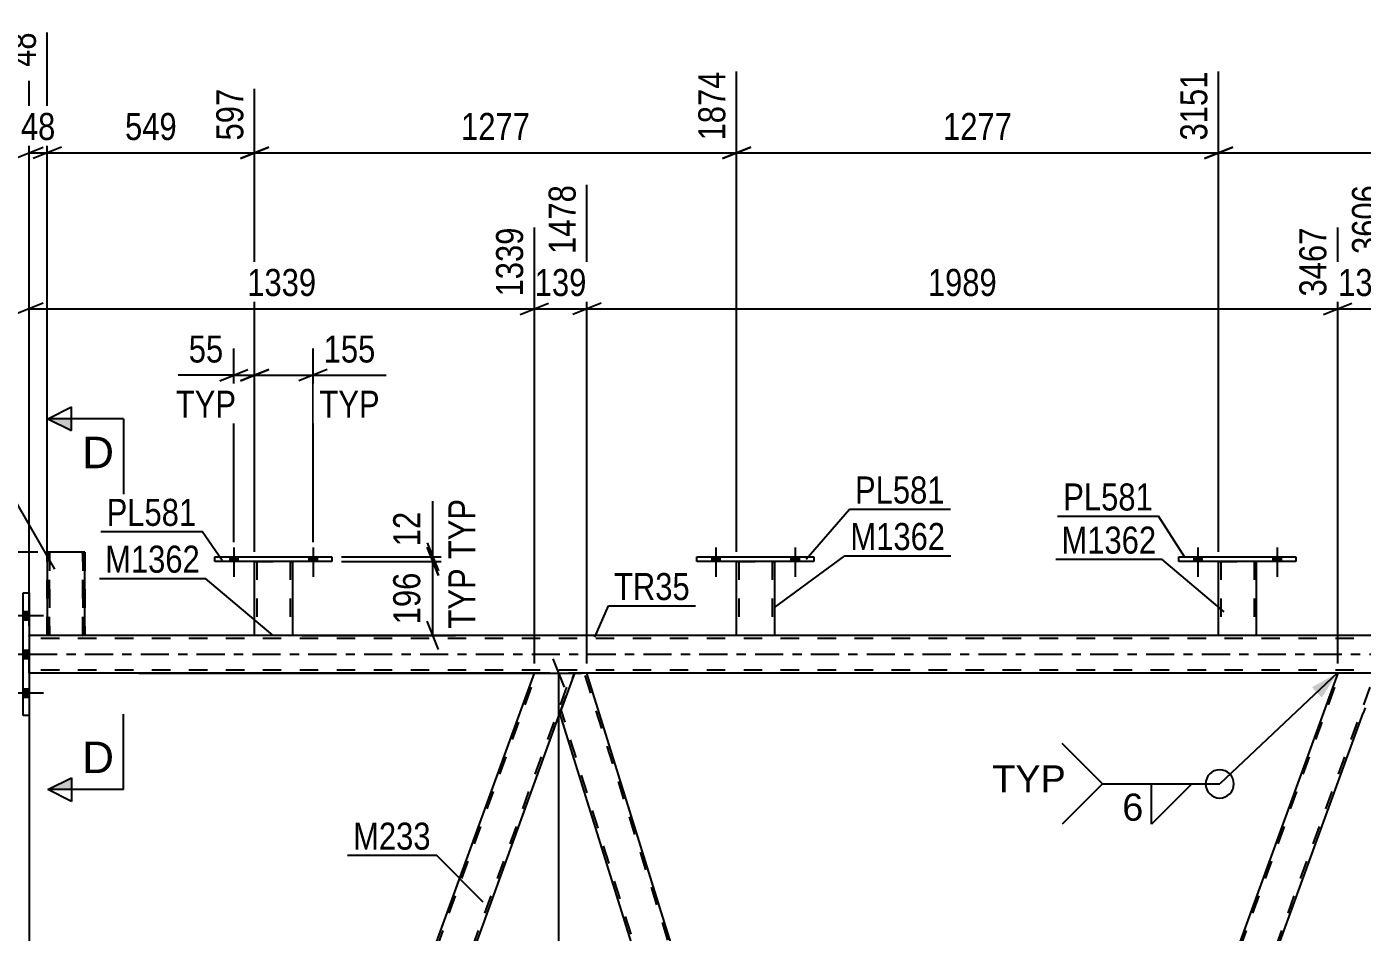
# Model space of a CAD drawing. Header units: millimetres. Extents: x 0 to 841, y 0 to 594.
# Drawn here: x 71.9 to 213.4, y 410.3 to 506.3 of the extents above; entities that cross this region are included whole.
import ezdxf

# ---------------------------------------------------------------- set-up
doc = ezdxf.new("R2010")
doc.units = ezdxf.units.MM
doc.linetypes.add('DXK_LINE_DOT2', pattern=[3.9198, 1.9599, -1.9599])
doc.linetypes.add('DXK_LINE_DOT3', pattern=[5.9187, 2.979, -0.9799, 0.9799, -0.9799])
doc.styles.add('Arial', font='ARIAL.TTF', dxfattribs={"height": 0.2})
doc.styles.add('Arial Narrow', font='ARIALN.TTF', dxfattribs={"height": 0.2})

# ---------------------------------------------------------------- blocks, each defined once
blk = doc.blocks.new('Part-247343161-27352 - 2635')
at = {"color": 2, "linetype": 'Continuous'}
for p, q in [((81.56, 316.59), (125.68, 437.81)), ((125.68, 437.81), (129.93, 437.81)), ((85.81, 316.59), (128.39, 433.56))]:
    blk.add_line(p, q, dxfattribs=at)
at = {"color": 7, "linetype": 'DXK_LINE_DOT2'}
for p, q in [((81.81, 316.59), (125.93, 437.81)), ((85.56, 316.59), (129.68, 437.81)), ((128.39, 433.56), (129.93, 437.81)), ((85.81, 316.59), (81.56, 316.59))]:
    blk.add_line(p, q, dxfattribs=at)
blk = doc.blocks.new('Part-247343161-27354 - 2635')
at = {"color": 2, "linetype": 'Continuous'}
for p, q in [((129.93, 437.81), (128.39, 433.56)), ((131.25, 437.81), (129.93, 437.81)), ((167.53, 321.41), (131.25, 437.81)), ((163.34, 321.41), (128.39, 433.56))]:
    blk.add_line(p, q, dxfattribs=at)
at = {"color": 7, "linetype": 'DXK_LINE_DOT2'}
for p, q in [((167.82, 319.68), (131, 437.81)), ((165.1, 316.59), (128.52, 433.93)), ((164.85, 316.59), (163.34, 321.41)), ((167.95, 320.06), (167.53, 321.41)), ((166.69, 316.59), (167.95, 320.06)), ((164.85, 316.59), (166.69, 316.59))]:
    blk.add_line(p, q, dxfattribs=at)
blk = doc.blocks.new('Part-247343161-27355 - 2635')
at = {"color": 7, "linetype": 'DXK_LINE_DOT2'}
for p, q in [((166.95, 316.59), (211.07, 437.81)), ((170.69, 316.59), (214.81, 437.81)), ((215.07, 437.81), (213.52, 433.56)), ((166.69, 316.59), (168.45, 321.41)), ((170.95, 316.59), (172.7, 321.41)), ((170.95, 316.59), (166.69, 316.59))]:
    blk.add_line(p, q, dxfattribs=at)
at = {"color": 2, "linetype": 'Continuous'}
for p, q in [((210.81, 437.81), (168.45, 321.41)), ((215.07, 437.81), (210.81, 437.81)), ((172.7, 321.41), (213.52, 433.56))]:
    blk.add_line(p, q, dxfattribs=at)
blk = doc.blocks.new('Bolt-247343161-27478 - 2635')
at = {"linetype": 'Continuous'}
for points in [[(72.13, 443.47), (72.13, 444.35), (71.49, 444.35), (71.49, 443.47)], [(72.13, 443.47), (72.13, 444.35), (71.49, 444.35), (71.49, 443.47)], [(72.13, 443.47), (72.13, 444.35), (71.49, 444.35), (71.49, 443.47)], [(72.13, 439.37), (72.13, 440.25), (71.49, 440.25), (71.49, 439.37)], [(72.13, 439.37), (72.13, 440.25), (71.49, 440.25), (71.49, 439.37)], [(72.13, 435.27), (72.13, 436.15), (71.49, 436.15), (71.49, 435.27)], [(72.13, 435.27), (72.13, 436.15), (71.49, 436.15), (71.49, 435.27)], [(72.13, 435.27), (72.13, 436.15), (71.49, 436.15), (71.49, 435.27)]]:
    blk.add_hatch(color=1, dxfattribs=at).paths.add_polyline_path(points)
at = {"color": 1, "linetype": 'Continuous'}
for p, q in [((70.33, 443.91), (73.65, 443.91)), ((70.33, 443.91), (73.65, 443.91)), ((70.33, 443.91), (73.65, 443.91)), ((71.49, 444.35), (72.13, 444.35)), ((71.49, 444.35), (72.13, 444.35)), ((71.49, 444.35), (72.13, 444.35)), ((71.49, 443.47), (72.13, 443.47)), ((71.49, 443.47), (72.13, 443.47)), ((71.49, 443.47), (72.13, 443.47)), ((71.49, 440.25), (72.13, 440.25)), ((71.49, 440.25), (72.13, 440.25)), ((70.33, 439.81), (73.65, 439.81)), ((70.33, 439.81), (73.65, 439.81)), ((71.49, 439.37), (72.13, 439.37)), ((71.49, 439.37), (72.13, 439.37)), ((71.49, 436.15), (72.13, 436.15)), ((71.49, 436.15), (72.13, 436.15)), ((71.49, 436.15), (72.13, 436.15)), ((70.33, 435.71), (73.65, 435.71)), ((70.33, 435.71), (73.65, 435.71)), ((70.33, 435.71), (73.65, 435.71)), ((71.49, 435.27), (72.13, 435.27)), ((71.49, 435.27), (72.13, 435.27)), ((71.49, 435.27), (72.13, 435.27))]:
    blk.add_line(p, q, dxfattribs=at)
blk = doc.blocks.new('Part-247343161-27372 - 2635')
at = {"color": 2, "linetype": 'Continuous'}
for p, q in [((71.49, 446.31), (72.13, 446.31)), ((71.49, 433.31), (71.49, 446.31)), ((72.13, 446.31), (72.13, 433.31)), ((72.13, 433.31), (71.49, 433.31))]:
    blk.add_line(p, q, dxfattribs=at)
blk = doc.blocks.new('Bolt-247343161-27508 - 2635')
at = {"linetype": 'Continuous'}
for points in [[(195.55, 449.65), (196.43, 449.65), (196.43, 450.13), (195.55, 450.13)], [(203.95, 449.65), (204.83, 449.65), (204.83, 450.13), (203.95, 450.13)]]:
    blk.add_hatch(color=1, dxfattribs=at).paths.add_polyline_path(points)
at = {"color": 1, "linetype": 'Continuous'}
for p, q in [((195.55, 450.13), (195.55, 449.65)), ((195.99, 451.13), (195.99, 448.01)), ((196.43, 450.13), (196.43, 449.65)), ((203.95, 450.13), (203.95, 449.65)), ((204.39, 451.13), (204.39, 448.01)), ((204.83, 450.13), (204.83, 449.65))]:
    blk.add_line(p, q, dxfattribs=at)
blk = doc.blocks.new('Bolt-247343161-27510 - 2635')
at = {"linetype": 'Continuous'}
for points in [[(144.47, 449.65), (145.35, 449.65), (145.35, 450.13), (144.47, 450.13)], [(152.87, 449.65), (153.75, 449.65), (153.75, 450.13), (152.87, 450.13)]]:
    blk.add_hatch(color=1, dxfattribs=at).paths.add_polyline_path(points)
at = {"color": 1, "linetype": 'Continuous'}
for p, q in [((144.47, 450.13), (144.47, 449.65)), ((144.91, 451.13), (144.91, 448.01)), ((145.35, 450.13), (145.35, 449.65)), ((152.87, 450.13), (152.87, 449.65)), ((153.31, 451.13), (153.31, 448.01)), ((153.75, 450.13), (153.75, 449.65))]:
    blk.add_line(p, q, dxfattribs=at)
blk = doc.blocks.new('Part-247343161-27461 - 2635')
at = {"color": 2, "linetype": 'Continuous'}
for p, q in [((198.19, 441.81), (198.19, 449.65)), ((202.19, 449.65), (202.19, 441.81)), ((202.15, 441.81), (198.19, 441.81)), ((202.19, 441.81), (202.15, 441.81))]:
    blk.add_line(p, q, dxfattribs=at)
at = {"color": 7, "linetype": 'DXK_LINE_DOT2'}
for p, q in [((198.19, 449.65), (202.19, 449.65)), ((198.19, 449.65), (198.19, 449.65)), ((198.19, 449.65), (198.19, 449.65)), ((198.43, 449.65), (198.43, 441.81)), ((201.95, 449.65), (201.95, 441.81)), ((202.19, 449.65), (202.19, 449.65)), ((202.19, 449.65), (202.19, 449.65)), ((201.93, 441.81), (201.95, 441.81))]:
    blk.add_line(p, q, dxfattribs=at)
blk = doc.blocks.new('Part-247343161-27462 - 2635')
at = {"color": 2, "linetype": 'Continuous'}
for p, q in [((193.99, 449.65), (193.99, 450.13)), ((193.99, 450.13), (206.39, 450.13)), ((206.39, 450.13), (206.39, 449.65)), ((206.39, 449.65), (193.99, 449.65))]:
    blk.add_line(p, q, dxfattribs=at)
blk = doc.blocks.new('Part-247343161-27463 - 2635')
at = {"color": 2, "linetype": 'Continuous'}
for p, q in [((147.11, 441.81), (147.11, 449.65)), ((151.11, 449.65), (151.11, 441.81)), ((151.07, 441.81), (147.11, 441.81)), ((151.11, 441.81), (151.07, 441.81))]:
    blk.add_line(p, q, dxfattribs=at)
at = {"color": 7, "linetype": 'DXK_LINE_DOT2'}
for p, q in [((147.11, 449.65), (151.11, 449.65)), ((147.11, 449.65), (147.11, 449.65)), ((147.11, 449.65), (147.11, 449.65)), ((147.35, 449.65), (147.35, 441.81)), ((150.87, 449.65), (150.87, 441.81)), ((151.11, 449.65), (151.11, 449.65)), ((151.11, 449.65), (151.11, 449.65)), ((150.85, 441.81), (150.87, 441.81))]:
    blk.add_line(p, q, dxfattribs=at)
blk = doc.blocks.new('Part-247343161-27464 - 2635')
at = {"color": 2, "linetype": 'Continuous'}
for p, q in [((142.91, 449.65), (142.91, 450.13)), ((142.91, 450.13), (155.31, 450.13)), ((155.31, 450.13), (155.31, 449.65)), ((155.31, 449.65), (142.91, 449.65))]:
    blk.add_line(p, q, dxfattribs=at)
blk = doc.blocks.new('Part-247343161-27465 - 2635')
at = {"color": 2, "linetype": 'Continuous'}
for p, q in [((96.03, 441.81), (96.03, 449.65)), ((100.03, 449.65), (100.03, 441.81)), ((99.99, 441.81), (96.03, 441.81)), ((100.03, 441.81), (99.99, 441.81))]:
    blk.add_line(p, q, dxfattribs=at)
at = {"color": 7, "linetype": 'DXK_LINE_DOT2'}
for p, q in [((96.03, 449.65), (100.03, 449.65)), ((96.03, 449.65), (96.03, 449.65)), ((96.03, 449.65), (96.03, 449.65)), ((96.27, 449.65), (96.27, 441.81)), ((99.79, 449.65), (99.79, 441.81)), ((100.03, 449.65), (100.03, 449.65)), ((100.03, 449.65), (100.03, 449.65)), ((99.77, 441.81), (99.79, 441.81))]:
    blk.add_line(p, q, dxfattribs=at)
blk = doc.blocks.new('Part-247343161-27466 - 2635')
at = {"color": 2, "linetype": 'Continuous'}
for p, q in [((91.83, 449.65), (91.83, 450.13)), ((91.83, 450.13), (104.23, 450.13)), ((104.23, 450.13), (104.23, 449.65)), ((104.23, 449.65), (91.83, 449.65))]:
    blk.add_line(p, q, dxfattribs=at)
blk = doc.blocks.new('Part-247343161-27473 - 2635')
at = {"color": 2, "linetype": 'Continuous'}
for p, q in [((74.05, 441.81), (72.13, 441.81)), ((96.03, 441.81), (78.05, 441.81)), ((147.11, 441.81), (100.03, 441.81)), ((198.19, 441.81), (151.11, 441.81)), ((249.27, 441.81), (202.19, 441.81)), ((125.68, 437.81), (72.13, 437.81)), ((210.81, 437.81), (131.25, 437.81))]:
    blk.add_line(p, q, dxfattribs=at)
at = {"color": 7, "linetype": 'DXK_LINE_DOT2'}
for p, q in [((72.13, 437.81), (72.13, 441.81)), ((78.05, 441.81), (74.05, 441.81)), ((100.03, 441.81), (96.03, 441.81)), ((151.11, 441.81), (147.11, 441.81)), ((202.19, 441.81), (198.19, 441.81)), ((733.87, 441.49), (72.13, 441.49)), ((733.87, 438.13), (72.13, 438.13)), ((131.25, 437.81), (125.68, 437.81)), ((216.39, 437.81), (210.81, 437.81))]:
    blk.add_line(p, q, dxfattribs=at)
at = {"color": 7, "linetype": 'DXK_LINE_DOT3'}
blk.add_line((72.13, 439.81), (733.87, 439.81), dxfattribs=at)
blk = doc.blocks.new('Part-247343161-27474 - 2635')
at = {"color": 2, "linetype": 'Continuous'}
for p, q in [((74.05, 450.61), (74.05, 450.61)), ((74.05, 450.61), (74.05, 441.81)), ((77.57, 450.61), (74.05, 450.61)), ((78.05, 450.61), (77.57, 450.61)), ((78.05, 450.61), (78.05, 450.61)), ((78.05, 441.81), (78.05, 450.61)), ((74.05, 441.81), (74.05, 441.81)), ((78.01, 441.81), (74.05, 441.81)), ((78.05, 441.81), (78.01, 441.81)), ((78.05, 441.81), (78.05, 441.81))]:
    blk.add_line(p, q, dxfattribs=at)
at = {"color": 7, "linetype": 'DXK_LINE_DOT2'}
for p, q in [((74.05, 441.81), (74.05, 450.61)), ((74.05, 450.61), (74.05, 450.61)), ((74.29, 450.61), (74.29, 450.61)), ((74.29, 441.81), (74.29, 450.61)), ((74.29, 450.61), (74.29, 441.81)), ((74.31, 450.61), (74.29, 450.61)), ((74.29, 450.61), (74.31, 450.61)), ((74.35, 450.61), (74.31, 450.61)), ((74.31, 450.61), (74.35, 450.61)), ((74.35, 450.61), (74.36, 450.61)), ((74.53, 450.61), (74.53, 450.61)), ((74.53, 450.61), (74.53, 450.61)), ((74.53, 450.61), (74.53, 450.61)), ((77.66, 450.61), (77.74, 450.61)), ((77.74, 450.61), (77.75, 450.61)), ((77.75, 450.61), (77.79, 450.61)), ((77.79, 450.61), (77.81, 450.61)), ((77.81, 450.61), (77.81, 450.61)), ((77.81, 441.81), (77.81, 450.61)), ((77.81, 450.61), (77.81, 441.81)), ((78.05, 450.61), (78.05, 441.81)), ((74.05, 441.81), (74.05, 441.81)), ((74.29, 441.81), (74.29, 441.81)), ((74.53, 441.81), (74.53, 441.81)), ((74.53, 441.81), (74.53, 441.81)), ((77.79, 441.81), (77.81, 441.81)), ((77.81, 441.81), (77.81, 441.81))]:
    blk.add_line(p, q, dxfattribs=at)
blk = doc.blocks.new('Bolt-247343161-27507 - 2635')
at = {"linetype": 'Continuous'}
for points in [[(195.55, 449.65), (196.43, 449.65), (196.43, 450.13), (195.55, 450.13)], [(203.95, 449.65), (204.83, 449.65), (204.83, 450.13), (203.95, 450.13)]]:
    blk.add_hatch(color=1, dxfattribs=at).paths.add_polyline_path(points)
at = {"color": 1, "linetype": 'Continuous'}
for p, q in [((195.55, 450.13), (195.55, 449.65)), ((195.99, 451.13), (195.99, 448.01)), ((196.43, 450.13), (196.43, 449.65)), ((203.95, 450.13), (203.95, 449.65)), ((204.39, 451.13), (204.39, 448.01)), ((204.83, 450.13), (204.83, 449.65))]:
    blk.add_line(p, q, dxfattribs=at)
blk = doc.blocks.new('Bolt-247343161-27509 - 2635')
at = {"linetype": 'Continuous'}
for points in [[(144.47, 449.65), (145.35, 449.65), (145.35, 450.13), (144.47, 450.13)], [(152.87, 449.65), (153.75, 449.65), (153.75, 450.13), (152.87, 450.13)]]:
    blk.add_hatch(color=1, dxfattribs=at).paths.add_polyline_path(points)
at = {"color": 1, "linetype": 'Continuous'}
for p, q in [((144.47, 450.13), (144.47, 449.65)), ((144.91, 451.13), (144.91, 448.01)), ((145.35, 450.13), (145.35, 449.65)), ((152.87, 450.13), (152.87, 449.65)), ((153.31, 451.13), (153.31, 448.01)), ((153.75, 450.13), (153.75, 449.65))]:
    blk.add_line(p, q, dxfattribs=at)
blk = doc.blocks.new('Bolt-247343161-27511 - 2635')
at = {"linetype": 'Continuous'}
for points in [[(93.39, 449.65), (94.27, 449.65), (94.27, 450.13), (93.39, 450.13)], [(101.79, 449.65), (102.67, 449.65), (102.67, 450.13), (101.79, 450.13)]]:
    blk.add_hatch(color=1, dxfattribs=at).paths.add_polyline_path(points)
at = {"color": 1, "linetype": 'Continuous'}
for p, q in [((93.39, 450.13), (93.39, 449.65)), ((93.83, 451.13), (93.83, 448.01)), ((94.27, 450.13), (94.27, 449.65)), ((101.79, 450.13), (101.79, 449.65)), ((102.23, 451.13), (102.23, 448.01)), ((102.67, 450.13), (102.67, 449.65))]:
    blk.add_line(p, q, dxfattribs=at)
blk = doc.blocks.new('Bolt-247343161-27512 - 2635')
at = {"linetype": 'Continuous'}
for points in [[(93.39, 449.65), (94.27, 449.65), (94.27, 450.13), (93.39, 450.13)], [(101.79, 449.65), (102.67, 449.65), (102.67, 450.13), (101.79, 450.13)]]:
    blk.add_hatch(color=1, dxfattribs=at).paths.add_polyline_path(points)
at = {"color": 1, "linetype": 'Continuous'}
for p, q in [((93.39, 450.13), (93.39, 449.65)), ((93.83, 451.13), (93.83, 448.01)), ((94.27, 450.13), (94.27, 449.65)), ((101.79, 450.13), (101.79, 449.65)), ((102.23, 451.13), (102.23, 448.01)), ((102.67, 450.13), (102.67, 449.65))]:
    blk.add_line(p, q, dxfattribs=at)
blk = doc.blocks.new('StraightDimension-247343161-44760 - 2635')
at = {"color": 7, "linetype": 'Continuous'}
for p, q in [((74.05, 450.13), (74.05, 505.7)), ((96.03, 450.65), (96.03, 499.73)), ((75.55, 493.55), (72.55, 492.35)), ((74.05, 492.95), (96.03, 492.95)), ((94.53, 492.35), (97.53, 493.55))]:
    blk.add_line(p, q, dxfattribs=at)
at = {"color": 0}
blk.add_wipeout([(88.38, 493.7), (88.38, 497.9), (81.7, 497.9), (81.7, 493.7)], dxfattribs=at)
at = {"color": 3, "style": 'Arial Narrow'}
blk.add_text('549', height=2.863, dxfattribs=at).set_placement((82.3, 494.3))
at = {"color": 0, "linetype": 'Continuous'}
blk.add_wipeout([(95.43, 500.33), (91.23, 500.33), (91.23, 493.65), (95.43, 493.65)], dxfattribs=at)
at = {"color": 3, "linetype": 'Continuous', "style": 'Arial Narrow'}
blk.add_text('597', height=2.863, rotation=90.0002, dxfattribs=at).set_placement((94.83, 494.25))
blk = doc.blocks.new('StraightDimension-247343161-44947 - 2635')
at = {"color": 7, "linetype": 'Continuous'}
for p, q in [((131.25, 438.81), (131.25, 489.54)), ((210.81, 438.81), (210.81, 485.04)), ((132.75, 477.02), (129.75, 475.82)), ((209.31, 475.82), (212.31, 477.02)), ((131.25, 476.42), (210.81, 476.42))]:
    blk.add_line(p, q, dxfattribs=at)
at = {"color": 0}
blk.add_wipeout([(175.29, 477.17), (175.29, 481.37), (166.78, 481.37), (166.78, 477.17)], dxfattribs=at)
at = {"color": 3, "style": 'Arial Narrow'}
blk.add_text('1989', height=2.863, dxfattribs=at).set_placement((167.38, 477.77))
at = {"color": 0, "linetype": 'Continuous'}
blk.add_wipeout([(210.21, 485.64), (206.01, 485.64), (206.01, 477.12), (210.21, 477.12)], dxfattribs=at)
at = {"color": 3, "linetype": 'Continuous', "style": 'Arial Narrow'}
blk.add_text('3467', height=2.863, rotation=90.0002, dxfattribs=at).set_placement((209.61, 477.72))
blk = doc.blocks.new('StraightDimension-247343161-44757 - 2635')
at = {"color": 7, "linetype": 'Continuous'}
for p, q in [((198.19, 450.65), (198.19, 501.56)), ((249.27, 450.65), (249.27, 501.56)), ((199.69, 493.55), (196.69, 492.35)), ((198.19, 492.95), (249.27, 492.95)), ((247.77, 492.35), (250.77, 493.55))]:
    blk.add_line(p, q, dxfattribs=at)
at = {"color": 0}
blk.add_wipeout([(227.99, 493.7), (227.99, 497.9), (219.47, 497.9), (219.47, 493.7)], dxfattribs=at)
at = {"color": 3, "style": 'Arial Narrow'}
blk.add_text('1277', height=2.863, dxfattribs=at).set_placement((220.07, 494.3))
at = {"color": 0, "linetype": 'Continuous'}
blk.add_wipeout([(248.67, 502.16), (244.47, 502.16), (244.47, 493.65), (248.67, 493.65)], dxfattribs=at)
at = {"color": 3, "linetype": 'Continuous', "style": 'Arial Narrow'}
blk.add_text('4429', height=2.863, rotation=90.0002, dxfattribs=at).set_placement((248.07, 494.25))
blk = doc.blocks.new('StraightDimension-247343161-42144 - 2635')
at = {"color": 7, "linetype": 'Continuous'}
for p, q in [((34.52, 449.11), (33.32, 452.11)), ((73.05, 450.61), (31.07, 450.61)), ((33.92, 306.21), (33.92, 450.61)), ((33.32, 307.71), (34.52, 304.71)), ((159.2, 306.21), (31.07, 306.21))]:
    blk.add_line(p, q, dxfattribs=at)
at = {"color": 0}
blk.add_wipeout([(33.17, 382.66), (28.97, 382.66), (28.97, 374.15), (33.17, 374.15)], dxfattribs=at)
at = {"color": 3, "style": 'Arial Narrow'}
blk.add_text('3610', height=2.863, rotation=90.0002, dxfattribs=at).set_placement((32.57, 374.75))
blk = doc.blocks.new('StraightDimension-247343161-45237 - 2635')
at = {"color": 7, "linetype": 'Continuous'}
for p, q in [((114.33, 451.15), (115.53, 448.15)), ((105.23, 449.65), (117.33, 449.65)), ((114.93, 441.81), (114.93, 449.65)), ((115.53, 440.31), (114.33, 443.31)), ((101.03, 441.81), (117.33, 441.81))]:
    blk.add_line(p, q, dxfattribs=at)
at = {"color": 0}
blk.add_wipeout([(114.18, 449.07), (109.98, 449.07), (109.98, 442.38), (114.18, 442.38)], dxfattribs=at)
at = {"color": 0, "linetype": 'Continuous'}
blk.add_wipeout([(120.03, 449.52), (115.83, 449.52), (115.83, 441.93), (120.03, 441.93)], dxfattribs=at)
at = {"color": 3, "linetype": 'Continuous', "style": 'Arial Narrow'}
blk.add_text('TYP', height=2.863, rotation=90.0002, dxfattribs=at).set_placement((119.43, 442.53))
at = {"color": 3, "style": 'Arial Narrow'}
blk.add_text('196', height=2.863, rotation=90.0002, dxfattribs=at).set_placement((113.58, 442.98))
blk = doc.blocks.new('StraightDimension-247343161-45236 - 2635')
at = {"color": 7, "linetype": 'Continuous'}
for p, q in [((114.93, 450.13), (114.93, 456.03)), ((114.93, 450.13), (114.93, 456.03)), ((114.33, 451.63), (115.53, 448.63)), ((105.23, 450.13), (117.33, 450.13)), ((115.53, 448.15), (114.33, 451.15)), ((114.93, 449.65), (114.93, 450.13)), ((105.23, 449.65), (117.33, 449.65))]:
    blk.add_line(p, q, dxfattribs=at)
at = {"color": 0, "linetype": 'Continuous'}
blk.add_wipeout([(120.03, 456.87), (115.83, 456.87), (115.83, 449.28), (120.03, 449.28)], dxfattribs=at)
at = {"color": 0}
blk.add_wipeout([(114.18, 455.51), (109.98, 455.51), (109.98, 450.65), (114.18, 450.65)], dxfattribs=at)
at = {"color": 3, "linetype": 'Continuous', "style": 'Arial Narrow'}
blk.add_text('TYP', height=2.863, rotation=90.0002, dxfattribs=at).set_placement((119.43, 449.88))
at = {"color": 3, "style": 'Arial Narrow'}
blk.add_text('12', height=2.863, rotation=90.0002, dxfattribs=at).set_placement((113.58, 451.25))
blk = doc.blocks.new('StraightDimension-247343161-42234 - 2635')
at = {"color": 7, "linetype": 'Continuous'}
for p, q in [((72.13, 436.81), (72.13, 373.31)), ((53.71, 317.59), (53.71, 378.56)), ((55.21, 376.31), (52.21, 375.11)), ((53.71, 375.71), (72.13, 375.71)), ((70.63, 375.11), (73.63, 376.31))]:
    blk.add_line(p, q, dxfattribs=at)
at = {"color": 0}
blk.add_wipeout([(67.18, 376.46), (67.18, 380.66), (58.66, 380.66), (58.66, 376.46)], dxfattribs=at)
at = {"color": 3, "style": 'Arial Narrow'}
blk.add_text('1449', height=2.863, dxfattribs=at).set_placement((59.26, 377.06))
blk = doc.blocks.new('StraightDimension-247343161-44948 - 2635')
at = {"color": 7, "linetype": 'Continuous'}
for p, q in [((131.25, 438.81), (131.25, 489.54)), ((125.68, 438.81), (125.68, 485.04)), ((124.18, 475.82), (127.18, 477.02)), ((132.75, 477.02), (129.75, 475.82)), ((125.68, 476.42), (131.25, 476.42))]:
    blk.add_line(p, q, dxfattribs=at)
at = {"color": 0}
blk.add_wipeout([(131.81, 477.17), (131.81, 481.37), (125.12, 481.37), (125.12, 477.17)], dxfattribs=at)
at = {"color": 3, "style": 'Arial Narrow'}
blk.add_text('139', height=2.863, dxfattribs=at).set_placement((125.72, 477.77))
at = {"color": 0, "linetype": 'Continuous'}
blk.add_wipeout([(130.65, 490.14), (126.45, 490.14), (126.45, 481.62), (130.65, 481.62)], dxfattribs=at)
at = {"color": 3, "linetype": 'Continuous', "style": 'Arial Narrow'}
blk.add_text('1478', height=2.863, rotation=90.0002, dxfattribs=at).set_placement((130.05, 482.22))
blk = doc.blocks.new('StraightDimension-247343161-42245 - 2635')
at = {"color": 7, "linetype": 'Continuous'}
for p, q in [((128.86, 436.31), (127.66, 439.31)), ((83.76, 437.81), (130.66, 437.81)), ((128.26, 316.59), (128.26, 437.81)), ((127.66, 318.09), (128.86, 315.09)), ((78.59, 316.59), (130.66, 316.59))]:
    blk.add_line(p, q, dxfattribs=at)
at = {"color": 0}
blk.add_wipeout([(127.51, 381.45), (123.31, 381.45), (123.31, 372.94), (127.51, 372.94)], dxfattribs=at)
at = {"color": 3, "style": 'Arial Narrow'}
blk.add_text('3031', height=2.863, rotation=90.0002, dxfattribs=at).set_placement((126.91, 373.54))
blk = doc.blocks.new('StraightDimension-247343161-44758 - 2635')
at = {"color": 7, "linetype": 'Continuous'}
for p, q in [((147.11, 450.65), (147.11, 501.56)), ((198.19, 450.65), (198.19, 501.56)), ((148.61, 493.55), (145.61, 492.35)), ((147.11, 492.95), (198.19, 492.95)), ((196.69, 492.35), (199.69, 493.55))]:
    blk.add_line(p, q, dxfattribs=at)
at = {"color": 0}
blk.add_wipeout([(176.9, 493.7), (176.9, 497.9), (168.39, 497.9), (168.39, 493.7)], dxfattribs=at)
at = {"color": 3, "style": 'Arial Narrow'}
blk.add_text('1277', height=2.863, dxfattribs=at).set_placement((168.99, 494.3))
at = {"color": 0, "linetype": 'Continuous'}
blk.add_wipeout([(197.59, 502.16), (193.39, 502.16), (193.39, 493.65), (197.59, 493.65)], dxfattribs=at)
at = {"color": 3, "linetype": 'Continuous', "style": 'Arial Narrow'}
blk.add_text('3151', height=2.863, rotation=90.0002, dxfattribs=at).set_placement((196.99, 494.25))
blk = doc.blocks.new('StraightDimension-247343161-44759 - 2635')
at = {"color": 7, "linetype": 'Continuous'}
for p, q in [((147.11, 450.65), (147.11, 501.56)), ((96.03, 450.65), (96.03, 499.73)), ((97.53, 493.55), (94.53, 492.35)), ((96.03, 492.95), (147.11, 492.95)), ((145.61, 492.35), (148.61, 493.55))]:
    blk.add_line(p, q, dxfattribs=at)
at = {"color": 0}
blk.add_wipeout([(125.82, 493.7), (125.82, 497.9), (117.31, 497.9), (117.31, 493.7)], dxfattribs=at)
at = {"color": 3, "style": 'Arial Narrow'}
blk.add_text('1277', height=2.863, dxfattribs=at).set_placement((117.91, 494.3))
at = {"color": 0, "linetype": 'Continuous'}
blk.add_wipeout([(146.51, 502.16), (142.31, 502.16), (142.31, 493.65), (146.51, 493.65)], dxfattribs=at)
at = {"color": 3, "linetype": 'Continuous', "style": 'Arial Narrow'}
blk.add_text('1874', height=2.863, rotation=90.0002, dxfattribs=at).set_placement((145.91, 494.25))
blk = doc.blocks.new('StraightDimension-247343161-44761 - 2635')
at = {"color": 7, "linetype": 'Continuous'}
for p, q in [((74.05, 450.13), (74.05, 505.7)), ((72.13, 442.81), (72.13, 500.58)), ((70.63, 492.35), (73.63, 493.55)), ((72.13, 492.95), (74.05, 492.95)), ((75.55, 493.55), (72.55, 492.35))]:
    blk.add_line(p, q, dxfattribs=at)
at = {"color": 0, "linetype": 'Continuous'}
blk.add_wipeout([(73.45, 506.3), (69.25, 506.3), (69.25, 501.45), (73.45, 501.45)], dxfattribs=at)
at = {"color": 0}
blk.add_wipeout([(75.52, 493.7), (75.52, 497.9), (70.66, 497.9), (70.66, 493.7)], dxfattribs=at)
at = {"color": 3, "linetype": 'Continuous', "style": 'Arial Narrow'}
blk.add_text('48', height=2.863, rotation=90.0002, dxfattribs=at).set_placement((72.85, 502.05))
at = {"color": 3, "style": 'Arial Narrow'}
blk.add_text('48', height=2.863, dxfattribs=at).set_placement((71.26, 494.3))
at = {"color": 0, "linetype": 'Continuous'}
blk.add_wipeout([(71.53, 501.18), (67.33, 501.18), (67.33, 498.15), (71.53, 498.15)], dxfattribs=at)
at = {"color": 3, "linetype": 'Continuous', "style": 'Arial Narrow'}
blk.add_text('0', height=2.86, rotation=90.0002, dxfattribs=at).set_placement((70.93, 498.75))
blk = doc.blocks.new('StraightDimension-247343161-44946 - 2635')
at = {"color": 7, "linetype": 'Continuous'}
for p, q in [((216.39, 438.81), (216.39, 489.54)), ((210.81, 438.81), (210.81, 485.04)), ((209.31, 475.82), (212.31, 477.02)), ((217.89, 477.02), (214.89, 475.82)), ((210.81, 476.42), (216.39, 476.42))]:
    blk.add_line(p, q, dxfattribs=at)
at = {"color": 0}
blk.add_wipeout([(216.94, 477.17), (216.94, 481.37), (210.26, 481.37), (210.26, 477.17)], dxfattribs=at)
at = {"color": 3, "style": 'Arial Narrow'}
blk.add_text('139', height=2.863, dxfattribs=at).set_placement((210.86, 477.77))
at = {"color": 0, "linetype": 'Continuous'}
blk.add_wipeout([(215.79, 490.14), (211.59, 490.14), (211.59, 481.62), (215.79, 481.62)], dxfattribs=at)
at = {"color": 3, "linetype": 'Continuous', "style": 'Arial Narrow'}
blk.add_text('3606', height=2.863, rotation=90.0002, dxfattribs=at).set_placement((215.19, 482.22))
blk = doc.blocks.new('StraightDimension-247343161-44949 - 2635')
at = {"color": 7, "linetype": 'Continuous'}
for p, q in [((125.68, 438.81), (125.68, 485.04)), ((72.13, 442.81), (72.13, 479.55)), ((73.63, 477.02), (70.63, 475.82)), ((124.18, 475.82), (127.18, 477.02)), ((72.13, 476.42), (125.68, 476.42))]:
    blk.add_line(p, q, dxfattribs=at)
at = {"color": 0}
blk.add_wipeout([(103.16, 477.17), (103.16, 481.37), (94.65, 481.37), (94.65, 477.17)], dxfattribs=at)
at = {"color": 3, "style": 'Arial Narrow'}
blk.add_text('1339', height=2.863, dxfattribs=at).set_placement((95.25, 477.77))
at = {"color": 0, "linetype": 'Continuous'}
for points in [[(125.08, 485.64), (120.88, 485.64), (120.88, 477.12), (125.08, 477.12)], [(71.53, 480.15), (67.33, 480.15), (67.33, 477.12), (71.53, 477.12)]]:
    blk.add_wipeout(points, dxfattribs=at)
at = {"color": 3, "linetype": 'Continuous', "style": 'Arial Narrow'}
for s, height, p in [('1339', 2.863, (124.48, 477.72)), ('0', 2.86, (70.93, 477.72))]:
    blk.add_text(s, height=height, rotation=90.0002, dxfattribs=at).set_placement(p)
blk = doc.blocks.new('StraightDimension-247343161-45256 - 2635')
at = {"color": 7, "linetype": 'Continuous'}
for p, q in [((96.03, 450.65), (96.03, 472.22)), ((102.23, 451.69), (102.23, 472.22)), ((94.53, 468.77), (97.53, 469.97)), ((103.73, 469.97), (100.73, 468.77)), ((96.03, 469.37), (102.23, 469.37)), ((102.23, 469.37), (109.96, 469.37)), ((102.23, 469.37), (109.96, 469.37))]:
    blk.add_line(p, q, dxfattribs=at)
at = {"color": 0}
blk.add_wipeout([(109.44, 470.12), (109.44, 474.32), (102.75, 474.32), (102.75, 470.12)], dxfattribs=at)
at = {"color": 0, "linetype": 'Continuous'}
blk.add_wipeout([(109.89, 464.27), (109.89, 468.47), (102.3, 468.47), (102.3, 464.27)], dxfattribs=at)
at = {"color": 3, "style": 'Arial Narrow'}
blk.add_text('155', height=2.863, dxfattribs=at).set_placement((103.35, 470.72))
at = {"color": 3, "linetype": 'Continuous', "style": 'Arial Narrow'}
blk.add_text('TYP', height=2.863, dxfattribs=at).set_placement((102.9, 464.87))
blk = doc.blocks.new('StraightDimension-247343161-45257 - 2635')
at = {"color": 7, "linetype": 'Continuous'}
for p, q in [((93.83, 451.67), (93.83, 472.22)), ((96.03, 450.65), (96.03, 472.22)), ((92.33, 468.77), (95.33, 469.97)), ((97.53, 469.97), (94.53, 468.77)), ((93.83, 469.37), (87.92, 469.37)), ((93.83, 469.37), (87.92, 469.37)), ((93.83, 469.37), (96.03, 469.37))]:
    blk.add_line(p, q, dxfattribs=at)
at = {"color": 0}
blk.add_wipeout([(93.3, 470.12), (93.3, 474.32), (88.45, 474.32), (88.45, 470.12)], dxfattribs=at)
at = {"color": 0, "linetype": 'Continuous'}
blk.add_wipeout([(94.67, 464.27), (94.67, 468.47), (87.08, 468.47), (87.08, 464.27)], dxfattribs=at)
at = {"color": 3, "style": 'Arial Narrow'}
blk.add_text('55', height=2.863, dxfattribs=at).set_placement((89.05, 470.72))
at = {"color": 3, "linetype": 'Continuous', "style": 'Arial Narrow'}
blk.add_text('TYP', height=2.863, dxfattribs=at).set_placement((87.68, 464.87))
blk = doc.blocks.new('WeldMark-247343161-18808 - 2635')
at = {"linetype": 'Continuous'}
blk.add_hatch(color=30, dxfattribs=at).paths.add_polyline_path([(208.09, 436.31), (210.79, 437.82), (209.12, 435.21)])
at = {"color": 30, "linetype": 'Continuous'}
blk.add_line((210.79, 437.82), (198.31, 426.07), dxfattribs=at)
at = {"color": 3, "linetype": 'Continuous'}
for q in [(181.6, 430.36), (181.6, 421.79)]:
    blk.add_line((185.88, 426.07), q, dxfattribs=at)
for start, end in [(90, 270), (270, 90)]:
    blk.add_arc((198.31, 426.07), 1.5, start, end, dxfattribs=at)
at = {"color": 0}
blk.add_wipeout([(190.41, 421.97), (190.41, 425.37), (187.78, 425.37), (187.78, 421.97)], dxfattribs=at)
at = {"color": 30, "linetype": 'Continuous'}
blk.add_line((185.88, 426.07), (198.31, 426.07), dxfattribs=at)
at = {"color": 3, "linetype": 'Continuous'}
for p, q in [((191.07, 426.07), (195.35, 426.07)), ((195.35, 426.07), (191.07, 421.79)), ((191.07, 421.79), (191.07, 426.07))]:
    blk.add_line(p, q, dxfattribs=at)
at = {"color": 3, "style": 'Arial'}
blk.add_text('6', height=2.87, dxfattribs=at).set_placement((187.98, 422.17))
at = {"color": 0, "linetype": 'Continuous'}
blk.add_wipeout([(181.98, 425.17), (181.98, 428.17), (174.21, 428.17), (174.21, 425.17)], dxfattribs=at)
blk.add_wipeout([(181.98, 425.17), (181.98, 428.17), (174.21, 428.17), (174.21, 425.17)], dxfattribs=at)
at = {"color": 3, "linetype": 'Continuous', "style": 'Arial'}
blk.add_text('TYP', height=2.865, dxfattribs=at).set_placement((174.21, 425.17))
blk = doc.blocks.new('Mark-247343161-42489 - 2635')
at = {"color": 0}
blk.add_wipeout([(89.86, 453.41), (89.86, 456.41), (80.35, 456.41), (80.35, 453.41)], dxfattribs=at)
blk.add_wipeout([(89.86, 453.41), (89.86, 456.41), (80.35, 456.41), (80.35, 453.41)], dxfattribs=at)
at = {"color": 30, "linetype": 'Continuous'}
for p in [(79.75, 452.81), (92.61, 449.73)]:
    blk.add_line(p, (90.46, 452.81), dxfattribs=at)
at = {"color": 3, "style": 'Arial Narrow'}
blk.add_text('PL581', height=2.863, dxfattribs=at).set_placement((80.35, 453.41))
blk = doc.blocks.new('Mark-247343161-42312 - 2635')
at = {"color": 0}
blk.add_wipeout([(142.15, 445.55), (142.15, 448.55), (134.12, 448.55), (134.12, 445.55)], dxfattribs=at)
blk.add_wipeout([(142.15, 445.55), (142.15, 448.55), (134.12, 448.55), (134.12, 445.55)], dxfattribs=at)
at = {"color": 30, "linetype": 'Continuous'}
for p, q in [((132.09, 441.63), (133.52, 444.95)), ((133.52, 444.95), (142.75, 444.95))]:
    blk.add_line(p, q, dxfattribs=at)
at = {"color": 3, "style": 'Arial Narrow'}
blk.add_text('TR35', height=2.863, dxfattribs=at).set_placement((134.12, 445.55))
blk = doc.blocks.new('Mark-247343161-42323 - 2635')
at = {"color": 0}
blk.add_wipeout([(114.7, 419.1), (114.7, 422.1), (106.47, 422.1), (106.47, 419.1)], dxfattribs=at)
blk.add_wipeout([(114.7, 419.1), (114.7, 422.1), (106.47, 422.1), (106.47, 419.1)], dxfattribs=at)
at = {"color": 30, "linetype": 'Continuous'}
for p in [(105.87, 418.5), (120.25, 413.55)]:
    blk.add_line(p, (115.3, 418.5), dxfattribs=at)
at = {"color": 3, "style": 'Arial Narrow'}
blk.add_text('M233', height=2.863, dxfattribs=at).set_placement((106.47, 419.1))
blk = doc.blocks.new('Mark-247343161-42474 - 2635')
at = {"color": 0}
blk.add_wipeout([(191.59, 450.47), (191.59, 453.47), (181.54, 453.47), (181.54, 450.47)], dxfattribs=at)
blk.add_wipeout([(191.59, 450.47), (191.59, 453.47), (181.54, 453.47), (181.54, 450.47)], dxfattribs=at)
at = {"color": 30, "linetype": 'Continuous'}
for p in [(180.94, 449.87), (198.78, 444.3)]:
    blk.add_line(p, (192.19, 449.87), dxfattribs=at)
at = {"color": 3, "style": 'Arial Narrow'}
blk.add_text('M1362', height=2.863, dxfattribs=at).set_placement((181.54, 450.47))
blk = doc.blocks.new('Mark-247343161-42477 - 2635')
at = {"color": 0}
blk.add_wipeout([(191.23, 455.04), (191.23, 458.04), (181.73, 458.04), (181.73, 455.04)], dxfattribs=at)
blk.add_wipeout([(191.23, 455.04), (191.23, 458.04), (181.73, 458.04), (181.73, 455.04)], dxfattribs=at)
at = {"color": 30, "linetype": 'Continuous'}
for p in [(181.13, 454.44), (194.65, 450.02)]:
    blk.add_line(p, (191.83, 454.44), dxfattribs=at)
at = {"color": 3, "style": 'Arial Narrow'}
blk.add_text('PL581', height=2.863, dxfattribs=at).set_placement((181.73, 455.04))
blk = doc.blocks.new('Mark-247343161-42480 - 2635')
at = {"color": 0}
blk.add_wipeout([(169.22, 450.85), (169.22, 453.85), (159.17, 453.85), (159.17, 450.85)], dxfattribs=at)
blk.add_wipeout([(169.22, 450.85), (169.22, 453.85), (159.17, 453.85), (159.17, 450.85)], dxfattribs=at)
at = {"color": 30, "linetype": 'Continuous'}
for p, q in [((151.11, 444.76), (158.57, 450.25)), ((158.57, 450.25), (169.82, 450.25))]:
    blk.add_line(p, q, dxfattribs=at)
at = {"color": 3, "style": 'Arial Narrow'}
blk.add_text('M1362', height=2.863, dxfattribs=at).set_placement((159.17, 450.85))
blk = doc.blocks.new('Mark-247343161-42483 - 2635')
at = {"color": 0}
blk.add_wipeout([(169.17, 455.78), (169.17, 458.78), (159.66, 458.78), (159.66, 455.78)], dxfattribs=at)
blk.add_wipeout([(169.17, 455.78), (169.17, 458.78), (159.66, 458.78), (159.66, 455.78)], dxfattribs=at)
at = {"color": 30, "linetype": 'Continuous'}
for p, q in [((154.47, 449.88), (159.06, 455.18)), ((159.06, 455.18), (169.77, 455.18))]:
    blk.add_line(p, q, dxfattribs=at)
at = {"color": 3, "style": 'Arial Narrow'}
blk.add_text('PL581', height=2.863, dxfattribs=at).set_placement((159.66, 455.78))
blk = doc.blocks.new('Mark-247343161-42486 - 2635')
at = {"color": 0}
blk.add_wipeout([(90.24, 448.45), (90.24, 451.45), (80.19, 451.45), (80.19, 448.45)], dxfattribs=at)
blk.add_wipeout([(90.24, 448.45), (90.24, 451.45), (80.19, 451.45), (80.19, 448.45)], dxfattribs=at)
at = {"color": 30, "linetype": 'Continuous'}
for p in [(79.59, 447.85), (98.01, 441.81)]:
    blk.add_line(p, (90.84, 447.85), dxfattribs=at)
at = {"color": 3, "style": 'Arial Narrow'}
blk.add_text('M1362', height=2.863, dxfattribs=at).set_placement((80.19, 448.45))
blk = doc.blocks.new('Mark-247343161-42507 - 2635')
at = {"color": 0}
blk.add_wipeout([(67.26, 461.56), (67.26, 464.56), (57.21, 464.56), (57.21, 461.56)], dxfattribs=at)
blk.add_wipeout([(67.26, 461.56), (67.26, 464.56), (57.21, 464.56), (57.21, 461.56)], dxfattribs=at)
at = {"color": 30, "linetype": 'Continuous'}
for p in [(56.61, 460.96), (74.86, 448.83)]:
    blk.add_line(p, (67.86, 460.96), dxfattribs=at)
at = {"color": 3, "style": 'Arial Narrow'}
blk.add_text('M1535', height=2.863, dxfattribs=at).set_placement((57.21, 461.56))
blk = doc.blocks.new('SectionMark-247343161-48197 - 2635')
at = {"linetype": 'Continuous'}
for points in [[(76.63, 464.77), (76.63, 463.52), (74.13, 464.77)], [(76.63, 426.71), (76.63, 425.46), (74.13, 425.46)]]:
    blk.add_hatch(color=6, dxfattribs=at).paths.add_polyline_path(points)
at = {"color": 6, "linetype": 'Continuous'}
for p, q in [((74.13, 464.77), (76.63, 466.02)), ((76.63, 463.52), (76.63, 466.02)), ((82.13, 464.77), (74.13, 464.77)), ((74.13, 464.77), (76.63, 463.52)), ((82.13, 464.77), (82.13, 456.77)), ((82.13, 425.46), (82.13, 433.46)), ((74.13, 425.46), (76.63, 426.71)), ((76.63, 426.71), (76.63, 424.21)), ((82.13, 425.46), (74.13, 425.46)), ((76.63, 424.21), (74.13, 425.46))]:
    blk.add_line(p, q, dxfattribs=at)
at = {"color": 0, "linetype": 'Continuous'}
for points in [[(81.13, 459.52), (81.13, 463.02), (77.76, 463.02), (77.76, 459.52)], [(81.13, 427.21), (81.13, 430.71), (77.76, 430.71), (77.76, 427.21)]]:
    blk.add_wipeout(points, dxfattribs=at)
at = {"color": 3, "linetype": 'Continuous', "style": 'Arial'}
for p in [(77.76, 459.52), (77.76, 427.21)]:
    blk.add_text('D', height=3.34, dxfattribs=at).set_placement(p)

msp = doc.modelspace()

# ---------------------------------------------------------------- block references
for name in ['Part-247343161-27474 - 2635', 'Part-247343161-27466 - 2635', 'Bolt-247343161-27511 - 2635', 'Bolt-247343161-27512 - 2635', 'Part-247343161-27464 - 2635', 'Bolt-247343161-27510 - 2635', 'Bolt-247343161-27509 - 2635', 'Part-247343161-27462 - 2635', 'Bolt-247343161-27508 - 2635', 'Bolt-247343161-27507 - 2635', 'Part-247343161-27465 - 2635', 'Part-247343161-27463 - 2635', 'Part-247343161-27461 - 2635', 'Part-247343161-27372 - 2635', 'Bolt-247343161-27478 - 2635', 'Part-247343161-27473 - 2635', 'Part-247343161-27352 - 2635', 'Part-247343161-27354 - 2635', 'Part-247343161-27355 - 2635']:
    msp.add_blockref(name, (0, 0))

# ---------------------------------------------------------------- next in the draw order: block references
for name in ['StraightDimension-247343161-44760 - 2635', 'StraightDimension-247343161-44947 - 2635', 'WeldMark-247343161-18808 - 2635']:
    msp.add_blockref(name, (0, 0))

# ---------------------------------------------------------------- next in the draw order: block references
for name in ['StraightDimension-247343161-44757 - 2635', 'StraightDimension-247343161-42144 - 2635']:
    msp.add_blockref(name, (0, 0))

# ---------------------------------------------------------------- next in the draw order: block references
for name in ['StraightDimension-247343161-44761 - 2635', 'StraightDimension-247343161-44758 - 2635', 'StraightDimension-247343161-44948 - 2635', 'StraightDimension-247343161-44946 - 2635', 'StraightDimension-247343161-45237 - 2635', 'StraightDimension-247343161-42234 - 2635']:
    msp.add_blockref(name, (0, 0))

# ---------------------------------------------------------------- next in the draw order: block references
for name in ['StraightDimension-247343161-45236 - 2635', 'Mark-247343161-42480 - 2635', 'Mark-247343161-42474 - 2635', 'Mark-247343161-42312 - 2635', 'StraightDimension-247343161-42245 - 2635']:
    msp.add_blockref(name, (0, 0))

# ---------------------------------------------------------------- next in the draw order: block references
for name in ['StraightDimension-247343161-44759 - 2635', 'Mark-247343161-42483 - 2635', 'Mark-247343161-42477 - 2635', 'Mark-247343161-42323 - 2635']:
    msp.add_blockref(name, (0, 0))

# ---------------------------------------------------------------- next in the draw order: block references
msp.add_blockref('StraightDimension-247343161-44949 - 2635', (0, 0))

# ---------------------------------------------------------------- next in the draw order: block references
for name in ['StraightDimension-247343161-45256 - 2635', 'Mark-247343161-42507 - 2635']:
    msp.add_blockref(name, (0, 0))

# ---------------------------------------------------------------- next in the draw order: block references
msp.add_blockref('StraightDimension-247343161-45257 - 2635', (0, 0))

# ---------------------------------------------------------------- next in the draw order: block references
msp.add_blockref('Mark-247343161-42489 - 2635', (0, 0))

# ---------------------------------------------------------------- next in the draw order: block references
msp.add_blockref('Mark-247343161-42486 - 2635', (0, 0))

# ---------------------------------------------------------------- next in the draw order: block references
msp.add_blockref('SectionMark-247343161-48197 - 2635', (0, 0))

doc.saveas('drawing.dxf')
